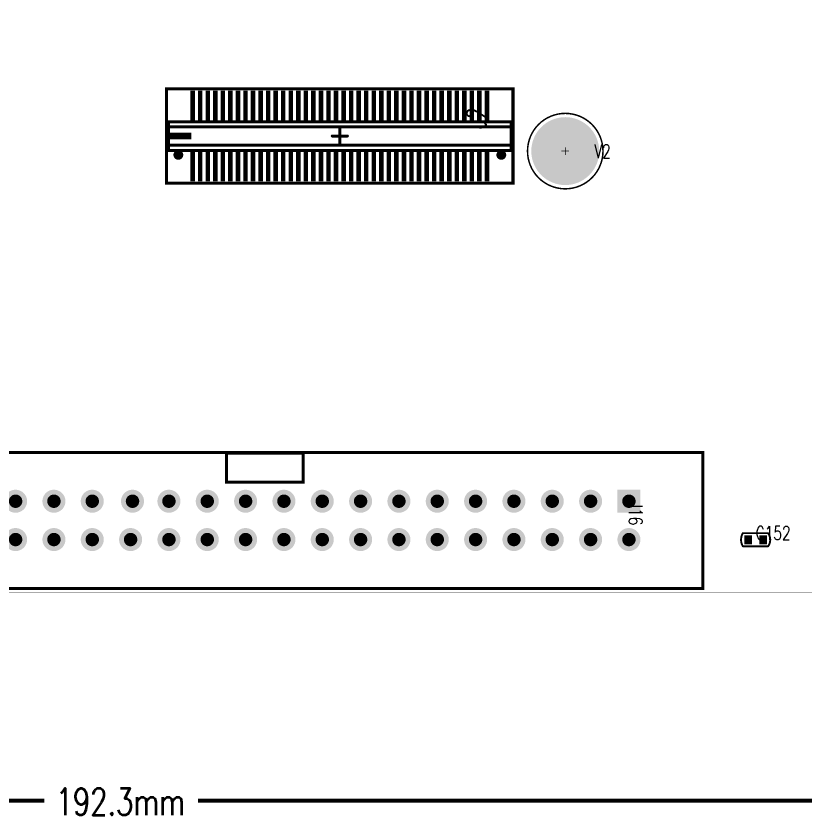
# Model space of a CAD drawing. Extents: x -19 to 193, y -25 to 111.
# Drawn here: x 89.2 to 141.4, y -14.8 to 38.2 of the extents above; entities that cross this region are included whole.
import ezdxf

# ---------------------------------------------------------------- set-up
doc = ezdxf.new("R2010")
doc.units = 0
doc.linetypes.add('TRMIDX_2048', pattern=[2, 1, 1])
for name, color, linetype in [('BOARD_OUTLINE_00', 6, 'CONTINUOUS'), ('DIMENSION1_01', 6, 'CONTINUOUS'), ('DIMENSION2_01', 6, 'CONTINUOUS'), ('DRIL_NPLTE_THRU_01', 3, 'CONTINUOUS'), ('DRIL_NPLTE_THRU_02', 222, 'CONTINUOUS'), ('DRIL_NPLTE_THRU_03', 5, 'CONTINUOUS'), ('DRIL_NPLTE_THRU_04', 1, 'CONTINUOUS'), ('DRIL_PLTE_THRU_01', 3, 'CONTINUOUS'), ('DRIL_PLTE_THRU_02', 222, 'CONTINUOUS'), ('DRIL_PLTE_THRU_03', 5, 'CONTINUOUS'), ('DRIL_PLTE_THRU_04', 1, 'CONTINUOUS'), ('DRIL_SYMBOL', 6, 'CONTINUOUS'), ('PADS_BOT', 16, 'CONTINUOUS'), ('PADS_INNER', 96, 'CONTINUOUS'), ('PADS_TOP', 96, 'CONTINUOUS'), ('PART_NAME_01', 254, 'CONTINUOUS'), ('PART_TOP_2DLINE_01', 254, 'CONTINUOUS'), ('PART_TOP_2DLINE_120', 6, 'CONTINUOUS'), ('PART_TOP_2DLINE_126', 146, 'CONTINUOUS'), ('PART_TOP_2DLINE_127', 43, 'CONTINUOUS'), ('TAG_00', 6, 'CONTINUOUS'), ('TAG_01', 6, 'CONTINUOUS'), ('TEXT_01', 96, 'CONTINUOUS')]:
    doc.layers.add(name, color=color, linetype=linetype)
doc.styles.add('W0$127', font='simplex', dxfattribs={"width": 0.75})
doc.styles.add('W0$2032', font='simplex', dxfattribs={"width": 0.75})
doc.styles.add('W0$254', font='simplex', dxfattribs={"width": 0.75})

# ---------------------------------------------------------------- blocks, each defined once
blk = doc.blocks.new('BOARD_1')
at = {"layer": 'BOARD_OUTLINE_00', "const_width": 0.0254}
blk.add_lwpolyline([(8.292, 28.555, 0.414214), (10.062, 26.105), (198.007, 26.105, 0.40555), (200.543, 28.975), (200.543, 130.731, 0.414214), (198, 133), (185, 133), (185, 125), (166.5, 125), (166.5, 133), (158.5, 133), (158.5, 126.516, -0.90993), (154.8, 126.516), (154.8, 137.6), (143.6, 137.6), (143.6, 130.08, -0.905156), (141.7, 130.08), (141.7, 137.6), (120.477, 137.6), (120.477, 125), (11.112, 125, 0.414214), (8.292, 123)], format="xyb", close=True, dxfattribs=at)
blk = doc.blocks.new('D_1dfeghi_100')
at = {"layer": 'DIMENSION1_01', "linetype": 'TRMIDX_2048', "const_width": 0.254}
blk.add_lwpolyline([(-1.81, -13.82), (89.243, -13.82)], dxfattribs=at)
at = {"layer": 'DIMENSION2_01', "linetype": 'TRMIDX_2048', "const_width": 0.254}
blk.add_lwpolyline([(190.48, -13.82), (99.427, -13.82)], dxfattribs=at)
at = {"layer": 'TEXT_01', "style": 'W0$254', "width": 0.75}
blk.add_text('192.3mm', height=1.778, dxfattribs=at).set_placement((90.005, -14.773))
blk = doc.blocks.new('SMOOTH_0$127')
at = {"const_width": 0.0635}
blk.add_lwpolyline([(-0.03175, 0, 1), (0.03175, 0, 1)], format="xyb", close=True, dxfattribs=at)
blk = doc.blocks.new('PART_BODY_TOP_102')
at = {"layer": 'PART_TOP_2DLINE_01', "const_width": 0.127}
blk.add_lwpolyline([(-0.852, 0.432), (0.825, 0.432, -0.325402), (0.825, -0.432), (-0.852, -0.432, -0.265612)], format="xyb", close=True, dxfattribs=at)
at = {"layer": 'PART_TOP_2DLINE_01'}
for p in [(-0.852, 0.432), (0.825, 0.432), (-0.852, -0.432), (0.825, -0.432)]:
    blk.add_blockref('SMOOTH_0$127', p, dxfattribs=at)
blk = doc.blocks.new('DRIL_HOLE_0')
blk.add_lwpolyline([(0, 0, 1), (0, 0, 1)], format="xyb", close=True)
blk = doc.blocks.new('PAD_0')
blk.add_lwpolyline([(0, 0, 1), (0, 0, 1)], format="xyb", close=True)
blk = doc.blocks.new('PAD_13')
at = {"const_width": 0.5}
blk.add_lwpolyline([(-0.3, 0), (0.3, 0)], dxfattribs=at)
blk = doc.blocks.new('STK_TOP_5')
at = {"layer": 'DRIL_NPLTE_THRU_01'}
blk.add_blockref('DRIL_HOLE_0', (0, 0), dxfattribs=at)
at = {"layer": 'DRIL_NPLTE_THRU_02'}
blk.add_blockref('DRIL_HOLE_0', (0, 0), dxfattribs=at)
at = {"layer": 'DRIL_NPLTE_THRU_03'}
blk.add_blockref('DRIL_HOLE_0', (0, 0), dxfattribs=at)
at = {"layer": 'DRIL_NPLTE_THRU_04'}
blk.add_blockref('DRIL_HOLE_0', (0, 0), dxfattribs=at)
at = {"layer": 'PADS_BOT'}
blk.add_blockref('PAD_0', (0, 0), dxfattribs=at)
at = {"layer": 'PADS_INNER'}
blk.add_blockref('PAD_0', (0, 0), dxfattribs=at)
at = {"layer": 'PADS_TOP', "rotation": 90}
blk.add_blockref('PAD_13', (0, 0), dxfattribs=at)
blk = doc.blocks.new('SYM_TOP_5')
for name, p in [('STK_TOP_5', (-0.5, 0)), ('STK_TOP_5', (0.5, 0)), ('PART_BODY_TOP_102', (0, 0))]:
    blk.add_blockref(name, p)
blk = doc.blocks.new('PART_TOP_318')
blk.add_blockref('SYM_TOP_5', (0, 0))
at = {"layer": 'PART_NAME_01', "style": 'W0$127', "width": 0.75}
blk.add_text('C152', height=0.889, dxfattribs=at).set_placement((0, 0))
blk = doc.blocks.new('PART_BODY_TOP_151')
at = {"layer": 'PART_TOP_2DLINE_126', "const_width": 0.1}
blk.add_lwpolyline([(2.5, 0, 1), (-2.5, 0, 1)], format="xyb", close=True, dxfattribs=at)
blk = doc.blocks.new('DRIL_SYMBOL_3$2')
at = {"layer": 'DRIL_SYMBOL', "const_width": 0.0508}
for points in [[(-0.254, 0), (0.254, 0)], [(0, -0.254), (0, 0.254)]]:
    blk.add_lwpolyline(points, dxfattribs=at)
blk = doc.blocks.new('DRIL_HOLE_3$2')
at = {"const_width": 1.6}
blk.add_lwpolyline([(-0.8, 0, 1), (0.8, 0, 1)], format="xyb", close=True, dxfattribs=at)
blk.add_blockref('DRIL_SYMBOL_3$2', (0, 0))
blk = doc.blocks.new('PAD_6')
at = {"const_width": 2.25}
blk.add_lwpolyline([(0, -1.125, 1), (0, 1.125, 1)], format="xyb", close=True, dxfattribs=at)
blk = doc.blocks.new('STK_TOP_96')
at = {"layer": 'DRIL_PLTE_THRU_01'}
blk.add_blockref('DRIL_HOLE_3$2', (0, 0), dxfattribs=at)
at = {"layer": 'DRIL_PLTE_THRU_02'}
blk.add_blockref('DRIL_HOLE_3$2', (0, 0), dxfattribs=at)
at = {"layer": 'DRIL_PLTE_THRU_03'}
blk.add_blockref('DRIL_HOLE_3$2', (0, 0), dxfattribs=at)
at = {"layer": 'DRIL_PLTE_THRU_04'}
blk.add_blockref('DRIL_HOLE_3$2', (0, 0), dxfattribs=at)
at = {"layer": 'PADS_BOT'}
blk.add_blockref('PAD_6', (0, 0), dxfattribs=at)
at = {"layer": 'PADS_INNER'}
blk.add_blockref('PAD_6', (0, 0), dxfattribs=at)
at = {"layer": 'PADS_TOP'}
blk.add_blockref('PAD_6', (0, 0), dxfattribs=at)
blk = doc.blocks.new('SYM_TOP_54')
for name in ['PART_BODY_TOP_151', 'STK_TOP_96']:
    blk.add_blockref(name, (0, 0))
blk = doc.blocks.new('PART_TOP_329')
blk.add_blockref('SYM_TOP_54', (0, 0))
at = {"layer": 'PART_NAME_01', "style": 'W0$127', "width": 0.75}
blk.add_text('V2', height=0.889, dxfattribs=at).set_placement((1.927, -0.458))
blk = doc.blocks.new('SMOOTH_0$1999')
at = {"const_width": 0.0999}
blk.add_lwpolyline([(-0.05, 0, 1), (0.05, 0, 1)], format="xyb", close=True, dxfattribs=at)
blk = doc.blocks.new('PART_BODY_TOP_145')
at = {"layer": 'PART_TOP_2DLINE_120', "const_width": 0.1999}
blk.add_lwpolyline([(-3.125, 11.475), (3.125, 11.475), (3.125, -11.475), (-3.125, -11.475)], close=True, dxfattribs=at)
for points in [[(-0.5, 0), (0, 0), (0, 0.5)], [(0, -0.5), (0, 0), (0.5, 0)]]:
    blk.add_lwpolyline(points, dxfattribs=at)
at = {"layer": 'PART_TOP_2DLINE_126', "const_width": 0.1999}
blk.add_lwpolyline([(-0.6, 11.35), (-0.075, 11.35), (-0.075, 9.93125), (0.075, 9.93125), (0.075, 11.35), (0.6, 11.35), (0.6, -11.35), (-0.6, -11.35)], close=True, dxfattribs=at)
at = {"layer": 'PART_TOP_2DLINE_127', "const_width": 0.1999}
blk.add_lwpolyline([(-0.95, 11.35), (-0.11875, 11.35), (-0.11875, 9.93125), (0.11875, 9.93125), (0.11875, 11.35), (0.95, 11.35), (0.95, -11.35), (-0.95, -11.35)], close=True, dxfattribs=at)
at = {"layer": 'TAG_00'}
blk.add_lwpolyline([(0, 0), (0, 0)], dxfattribs=at)
at = {"layer": 'TAG_01'}
blk.add_lwpolyline([(0, 0), (0, 0)], dxfattribs=at)
at = {"layer": 'PART_TOP_2DLINE_120'}
for p in [(-3.125, 11.475), (3.125, 11.475), (0, 0.5), (-0.5, 0), (0, 0), (0, 0), (0.5, 0), (0, -0.5), (-3.125, -11.475), (3.125, -11.475)]:
    blk.add_blockref('SMOOTH_0$1999', p, dxfattribs=at)
at = {"layer": 'PART_TOP_2DLINE_126'}
for p in [(-0.6, 11.35), (-0.075, 11.35), (0.075, 11.35), (0.6, 11.35), (-0.075, 9.93125), (0.075, 9.93125), (-0.6, -11.35), (0.6, -11.35)]:
    blk.add_blockref('SMOOTH_0$1999', p, dxfattribs=at)
at = {"layer": 'PART_TOP_2DLINE_127'}
for p in [(-0.95, 11.35), (-0.11875, 11.35), (0.11875, 11.35), (0.95, 11.35), (-0.11875, 9.93125), (0.11875, 9.93125), (-0.95, -11.35), (0.95, -11.35)]:
    blk.add_blockref('SMOOTH_0$1999', p, dxfattribs=at)
blk = doc.blocks.new('PAD_65')
at = {"const_width": 0.3}
blk.add_lwpolyline([(-1.025, 0), (1.025, 0)], dxfattribs=at)
blk = doc.blocks.new('STK_TOP_88')
at = {"layer": 'DRIL_NPLTE_THRU_01'}
blk.add_blockref('DRIL_HOLE_0', (0, 0), dxfattribs=at)
at = {"layer": 'DRIL_NPLTE_THRU_02'}
blk.add_blockref('DRIL_HOLE_0', (0, 0), dxfattribs=at)
at = {"layer": 'DRIL_NPLTE_THRU_03'}
blk.add_blockref('DRIL_HOLE_0', (0, 0), dxfattribs=at)
at = {"layer": 'DRIL_NPLTE_THRU_04'}
blk.add_blockref('DRIL_HOLE_0', (0, 0), dxfattribs=at)
at = {"layer": 'PADS_BOT'}
blk.add_blockref('PAD_0', (0, 0), dxfattribs=at)
at = {"layer": 'PADS_INNER'}
blk.add_blockref('PAD_0', (0, 0), dxfattribs=at)
at = {"layer": 'PADS_TOP'}
blk.add_blockref('PAD_65', (0, 0), dxfattribs=at)
blk = doc.blocks.new('DRIL_SYMBOL_0$65')
at = {"layer": 'DRIL_SYMBOL', "const_width": 0.0508}
for points in [[(-0.254, 0), (0.254, 0)], [(0, -0.254), (0, 0.254)]]:
    blk.add_lwpolyline(points, dxfattribs=at)
blk = doc.blocks.new('DRIL_HOLE_0$65')
at = {"const_width": 0.325}
blk.add_lwpolyline([(-0.1625, 0, 1), (0.1625, 0, 1)], format="xyb", close=True, dxfattribs=at)
blk.add_blockref('DRIL_SYMBOL_0$65', (0, 0))
blk = doc.blocks.new('PAD_66')
at = {"const_width": 0.325}
blk.add_lwpolyline([(0, -0.1625, 1), (0, 0.1625, 1)], format="xyb", close=True, dxfattribs=at)
blk = doc.blocks.new('STK_TOP_89')
at = {"layer": 'DRIL_NPLTE_THRU_01'}
blk.add_blockref('DRIL_HOLE_0$65', (0, 0), dxfattribs=at)
at = {"layer": 'DRIL_NPLTE_THRU_02'}
blk.add_blockref('DRIL_HOLE_0$65', (0, 0), dxfattribs=at)
at = {"layer": 'DRIL_NPLTE_THRU_03'}
blk.add_blockref('DRIL_HOLE_0$65', (0, 0), dxfattribs=at)
at = {"layer": 'DRIL_NPLTE_THRU_04'}
blk.add_blockref('DRIL_HOLE_0$65', (0, 0), dxfattribs=at)
at = {"layer": 'PADS_BOT'}
blk.add_blockref('PAD_66', (0, 0), dxfattribs=at)
at = {"layer": 'PADS_INNER'}
blk.add_blockref('PAD_66', (0, 0), dxfattribs=at)
at = {"layer": 'PADS_TOP'}
blk.add_blockref('PAD_66', (0, 0), dxfattribs=at)
blk = doc.blocks.new('SYM_TOP_48')
for name, p in [('PART_BODY_TOP_145', (0, 0)), ('STK_TOP_89', (-1.25, 10.7)), ('STK_TOP_88', (-1.975, 9.75)), ('STK_TOP_88', (1.975, 9.75)), ('STK_TOP_88', (-1.975, 9.25)), ('STK_TOP_88', (1.975, 9.25)), ('STK_TOP_88', (-1.975, 8.75)), ('STK_TOP_88', (1.975, 8.75)), ('STK_TOP_88', (-1.975, 8.25)), ('STK_TOP_88', (1.975, 8.25)), ('STK_TOP_88', (-1.975, 7.75)), ('STK_TOP_88', (1.975, 7.75)), ('STK_TOP_88', (-1.975, 7.25)), ('STK_TOP_88', (-1.975, 6.75)), ('STK_TOP_88', (1.975, 7.25)), ('STK_TOP_88', (1.975, 6.75)), ('STK_TOP_88', (-1.975, 6.25)), ('STK_TOP_88', (1.975, 6.25)), ('STK_TOP_88', (-1.975, 5.75)), ('STK_TOP_88', (1.975, 5.75)), ('STK_TOP_88', (-1.975, 5.25)), ('STK_TOP_88', (1.975, 5.25)), ('STK_TOP_88', (-1.975, 4.75)), ('STK_TOP_88', (1.975, 4.75)), ('STK_TOP_88', (-1.975, 4.25)), ('STK_TOP_88', (1.975, 4.25)), ('STK_TOP_88', (-1.975, 3.75)), ('STK_TOP_88', (1.975, 3.75)), ('STK_TOP_88', (-1.975, 3.25)), ('STK_TOP_88', (1.975, 3.25)), ('STK_TOP_88', (-1.975, 2.75)), ('STK_TOP_88', (1.975, 2.75)), ('STK_TOP_88', (-1.975, 2.25)), ('STK_TOP_88', (1.975, 2.25)), ('STK_TOP_88', (-1.975, 1.75)), ('STK_TOP_88', (1.975, 1.75)), ('STK_TOP_88', (-1.975, 1.25)), ('STK_TOP_88', (1.975, 1.25)), ('STK_TOP_88', (-1.975, 0.75)), ('STK_TOP_88', (1.975, 0.75)), ('STK_TOP_88', (-1.975, 0.25)), ('STK_TOP_88', (1.975, 0.25)), ('STK_TOP_88', (-1.975, -0.25)), ('STK_TOP_88', (1.975, -0.25)), ('STK_TOP_88', (-1.975, -0.75)), ('STK_TOP_88', (1.975, -0.75)), ('STK_TOP_88', (-1.975, -1.25)), ('STK_TOP_88', (1.975, -1.25)), ('STK_TOP_88', (-1.975, -1.75)), ('STK_TOP_88', (-1.975, -2.25)), ('STK_TOP_88', (1.975, -1.75)), ('STK_TOP_88', (1.975, -2.25)), ('STK_TOP_88', (-1.975, -2.75)), ('STK_TOP_88', (1.975, -2.75)), ('STK_TOP_88', (-1.975, -3.25)), ('STK_TOP_88', (1.975, -3.25)), ('STK_TOP_88', (-1.975, -3.75)), ('STK_TOP_88', (1.975, -3.75)), ('STK_TOP_88', (-1.975, -4.25)), ('STK_TOP_88', (1.975, -4.25)), ('STK_TOP_88', (-1.975, -4.75)), ('STK_TOP_88', (1.975, -4.75)), ('STK_TOP_88', (-1.975, -5.25)), ('STK_TOP_88', (1.975, -5.25)), ('STK_TOP_88', (-1.975, -5.75)), ('STK_TOP_88', (1.975, -5.75)), ('STK_TOP_88', (-1.975, -6.25)), ('STK_TOP_88', (1.975, -6.25)), ('STK_TOP_88', (-1.975, -6.75)), ('STK_TOP_88', (1.975, -6.75)), ('STK_TOP_88', (-1.975, -7.25)), ('STK_TOP_88', (1.975, -7.25)), ('STK_TOP_88', (-1.975, -7.75)), ('STK_TOP_88', (1.975, -7.75)), ('STK_TOP_88', (-1.975, -8.25)), ('STK_TOP_88', (1.975, -8.25)), ('STK_TOP_88', (-1.975, -8.75)), ('STK_TOP_88', (1.975, -8.75)), ('STK_TOP_88', (-1.975, -9.25)), ('STK_TOP_88', (1.975, -9.25)), ('STK_TOP_88', (-1.975, -9.75)), ('STK_TOP_88', (1.975, -9.75)), ('STK_TOP_89', (-1.25, -10.7))]:
    blk.add_blockref(name, p)
blk = doc.blocks.new('PART_TOP_336')
blk.add_blockref('SYM_TOP_48', (0, 0))
at = {"layer": 'PART_NAME_01', "style": 'W0$2032', "width": 0.75}
blk.add_text('J2', height=1.2446, dxfattribs=at).set_placement((0.469, -9.671))
blk = doc.blocks.new('SMOOTH_0$199898')
at = {"const_width": 0.099949}
blk.add_lwpolyline([(-0.049974, 0, 1), (0.049974, 0, 1)], format="xyb", close=True, dxfattribs=at)
blk = doc.blocks.new('PART_BODY_TOP_152')
at = {"layer": 'PART_TOP_2DLINE_126', "const_width": 0.1999}
for points in [[(-3.2385, 4.8895), (5.7785, 4.8895), (5.7785, -53.1495), (-3.2385, -53.1495)], [(-3.175, -21.59), (-1.27, -21.59), (-1.27, -26.67), (-3.175, -26.67)]]:
    blk.add_lwpolyline(points, close=True, dxfattribs=at)
at = {"layer": 'PART_TOP_2DLINE_126'}
for p in [(-3.2385, 4.8895), (5.7785, 4.8895), (-3.175, -21.59), (-1.27, -21.59), (-3.175, -26.67), (-1.27, -26.67), (-3.2385, -53.1495), (5.7785, -53.1495)]:
    blk.add_blockref('SMOOTH_0$199898', p, dxfattribs=at)
blk = doc.blocks.new('DRIL_SYMBOL_0$889')
at = {"layer": 'DRIL_SYMBOL', "const_width": 0.0508}
for points in [[(-0.254, 0), (0.254, 0)], [(0, -0.254), (0, 0.254)]]:
    blk.add_lwpolyline(points, dxfattribs=at)
blk = doc.blocks.new('DRIL_HOLE_0$889')
at = {"const_width": 0.4445}
blk.add_lwpolyline([(-0.22225, 0, 1), (0.22225, 0, 1)], format="xyb", close=True, dxfattribs=at)
blk.add_blockref('DRIL_SYMBOL_0$889', (0, 0))
blk = doc.blocks.new('PAD_71')
at = {"const_width": 1.524}
blk.add_lwpolyline([(-0.762, 0), (0.762, 0)], dxfattribs=at)
blk = doc.blocks.new('STK_TOP_98')
at = {"layer": 'DRIL_PLTE_THRU_01'}
blk.add_blockref('DRIL_HOLE_0$889', (0, 0), dxfattribs=at)
at = {"layer": 'DRIL_PLTE_THRU_02'}
blk.add_blockref('DRIL_HOLE_0$889', (0, 0), dxfattribs=at)
at = {"layer": 'DRIL_PLTE_THRU_03'}
blk.add_blockref('DRIL_HOLE_0$889', (0, 0), dxfattribs=at)
at = {"layer": 'DRIL_PLTE_THRU_04'}
blk.add_blockref('DRIL_HOLE_0$889', (0, 0), dxfattribs=at)
at = {"layer": 'PADS_BOT'}
blk.add_blockref('PAD_71', (0, 0), dxfattribs=at)
at = {"layer": 'PADS_INNER'}
blk.add_blockref('PAD_71', (0, 0), dxfattribs=at)
at = {"layer": 'PADS_TOP'}
blk.add_blockref('PAD_71', (0, 0), dxfattribs=at)
blk = doc.blocks.new('PAD_72')
at = {"const_width": 0.762}
blk.add_lwpolyline([(0, -0.381, 1), (0, 0.381, 1)], format="xyb", close=True, dxfattribs=at)
blk = doc.blocks.new('STK_TOP_97')
at = {"layer": 'DRIL_PLTE_THRU_01'}
blk.add_blockref('DRIL_HOLE_0$889', (0, 0), dxfattribs=at)
at = {"layer": 'DRIL_PLTE_THRU_02'}
blk.add_blockref('DRIL_HOLE_0$889', (0, 0), dxfattribs=at)
at = {"layer": 'DRIL_PLTE_THRU_03'}
blk.add_blockref('DRIL_HOLE_0$889', (0, 0), dxfattribs=at)
at = {"layer": 'DRIL_PLTE_THRU_04'}
blk.add_blockref('DRIL_HOLE_0$889', (0, 0), dxfattribs=at)
at = {"layer": 'PADS_BOT'}
blk.add_blockref('PAD_72', (0, 0), dxfattribs=at)
at = {"layer": 'PADS_INNER'}
blk.add_blockref('PAD_72', (0, 0), dxfattribs=at)
at = {"layer": 'PADS_TOP'}
blk.add_blockref('PAD_72', (0, 0), dxfattribs=at)
blk = doc.blocks.new('SYM_TOP_55')
for name, p in [('PART_BODY_TOP_152', (0, 0)), ('STK_TOP_98', (0, 0)), ('STK_TOP_97', (2.54, 0)), ('STK_TOP_97', (0, -2.54)), ('STK_TOP_97', (2.54, -2.54)), ('STK_TOP_97', (0, -5.08)), ('STK_TOP_97', (2.54, -5.08)), ('STK_TOP_97', (0, -7.62)), ('STK_TOP_97', (2.54, -7.62)), ('STK_TOP_97', (0, -10.16)), ('STK_TOP_97', (2.54, -10.16)), ('STK_TOP_97', (0, -12.7)), ('STK_TOP_97', (2.54, -12.7)), ('STK_TOP_97', (0, -15.24)), ('STK_TOP_97', (2.54, -15.24)), ('STK_TOP_97', (0, -17.78)), ('STK_TOP_97', (2.54, -17.78)), ('STK_TOP_97', (0, -20.32)), ('STK_TOP_97', (2.54, -20.32)), ('STK_TOP_97', (0, -22.86)), ('STK_TOP_97', (2.54, -22.86)), ('STK_TOP_97', (0, -25.4)), ('STK_TOP_97', (2.54, -25.4)), ('STK_TOP_97', (0, -27.94)), ('STK_TOP_97', (2.54, -27.94)), ('STK_TOP_97', (0, -30.48)), ('STK_TOP_97', (2.54, -30.48)), ('STK_TOP_97', (0, -32.893)), ('STK_TOP_97', (2.54, -33.02)), ('STK_TOP_97', (0, -35.56)), ('STK_TOP_97', (2.54, -35.56)), ('STK_TOP_97', (0, -38.1)), ('STK_TOP_97', (2.54, -38.1)), ('STK_TOP_97', (0, -40.64)), ('STK_TOP_97', (2.54, -40.64)), ('STK_TOP_97', (0, -43.18)), ('STK_TOP_97', (2.54, -43.18)), ('STK_TOP_97', (0, -45.72)), ('STK_TOP_97', (2.54, -45.72)), ('STK_TOP_97', (0, -48.26)), ('STK_TOP_97', (2.54, -48.26))]:
    blk.add_blockref(name, p)
blk = doc.blocks.new('PART_TOP_396')
blk.add_blockref('SYM_TOP_55', (0, 0))
at = {"layer": 'PART_NAME_01', "style": 'W0$127', "width": 0.75}
blk.add_text('J16', height=0.889, dxfattribs=at).set_placement((0, 0))

msp = doc.modelspace()

# ---------------------------------------------------------------- block references
for name, p in [('BOARD_1', (-8.282, -26.115)), ('PART_TOP_329', (125.55, 29.21)), ('PART_TOP_318', (138.166, 3.459)), ('D_1dfeghi_100', (1.78, -0.01))]:
    msp.add_blockref(name, p)
for name, p, rotation in [('PART_TOP_336', (110.613, 30.21), 90), ('PART_TOP_396', (129.77, 6.01), 270)]:
    msp.add_blockref(name, p, dxfattribs=dict(rotation=rotation))

doc.saveas('drawing.dxf')
